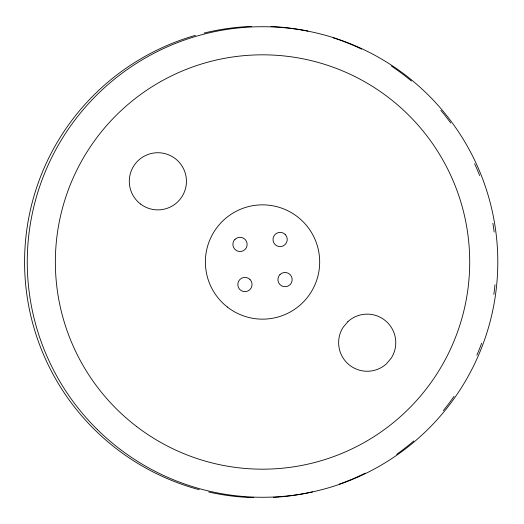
<?xml version="1.0" encoding="UTF-8"?>
<svg xmlns="http://www.w3.org/2000/svg" width="524" height="524" viewBox="0 0 524 524"><rect width="100%" height="100%" fill="white"/><g stroke="black" fill="none" stroke-linecap="round" stroke-linejoin="round"><path stroke-width="0.79" d="M494.97 284.807A235.754 235.754 0 0 1 493.844 294.403M481.635 343.246A235.754 235.754 0 0 1 476.866 355.22M453.994 396.432A235.754 235.754 0 0 1 443.337 410.613M413.836 440.926A235.754 235.754 0 0 1 396.661 454.334M365.208 473.139A235.754 235.754 0 0 1 339.179 484.176M312.559 491.892A235.754 235.754 0 0 1 273.305 497.394M253.721 497.656A235.754 235.754 0 0 1 208.749 492.036M199.231 489.698A235.754 235.754 0 0 1 195.452 35.35M204.137 33.045A235.754 235.754 0 0 1 251.428 26.416M271.006 26.488A235.754 235.754 0 0 1 307.922 31.106M333.146 37.774A235.754 235.754 0 0 1 361.671 49.145M391.415 66.05A235.754 235.754 0 0 1 411.445 81.056M440.828 110.348A235.754 235.754 0 0 1 450.771 123.035M474.606 163.698A235.754 235.754 0 0 1 479.656 175.553M492.881 223.303A235.754 235.754 0 0 1 494.171 232.06M234.975 239.344L233.835 240.817A7.146 7.146 0 0 0 245.075 249.444L246.208 247.963A7.146 7.146 0 0 0 234.975 239.344M279.986 274.556L278.853 276.037A7.146 7.146 0 0 0 290.086 284.656L291.226 283.183A7.146 7.146 0 0 0 279.986 274.556M347.89 321.631L343.096 327.349A28.578 28.578 0 0 0 386.502 363.767L391.297 358.056A28.578 28.578 0 0 0 347.89 321.631M285.187 234.444L283.713 233.304A7.146 7.146 0 0 0 275.087 244.544L276.567 245.677A7.146 7.146 0 0 0 285.187 234.444M249.974 279.456L248.494 278.323A7.146 7.146 0 0 0 239.874 289.556L241.348 290.696A7.146 7.146 0 0 0 249.974 279.456M97.3 429.49A235.276 235.276 0 0 0 490.195 321.343A235.276 235.276 0 0 0 200.089 35.16A235.276 235.276 0 0 0 97.3 429.49M136.345 426.313A207.177 207.177 0 0 0 467.925 289.124A207.177 207.177 0 0 0 183.321 70.563A207.177 207.177 0 0 0 136.345 426.313M227.318 307.012A57.149 57.149 0 0 0 319.123 269.991A57.149 57.149 0 0 0 241.158 208.997A57.149 57.149 0 0 0 227.318 307.012M140.537 204.026A28.578 28.578 0 0 0 186.21 184.946A28.578 28.578 0 0 0 146.851 154.934A28.578 28.578 0 0 0 140.537 204.026"/></g></svg>
